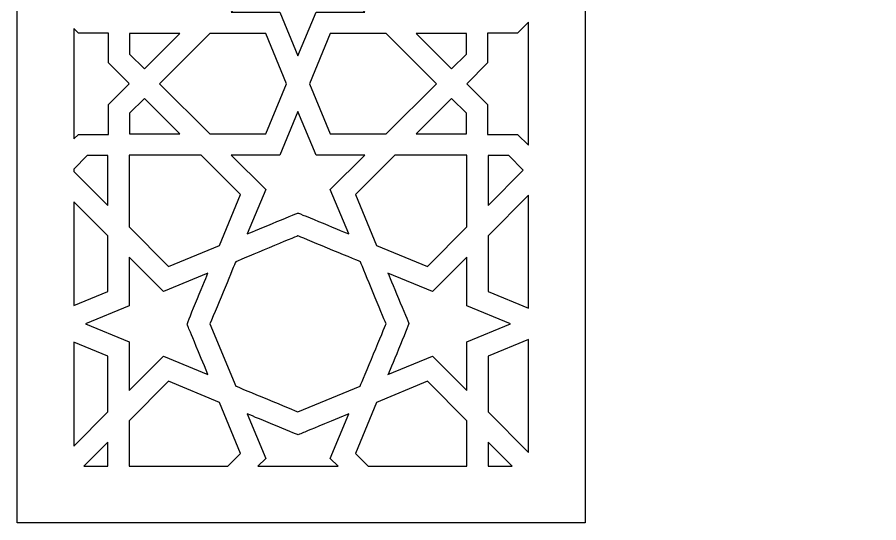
# Model space of a CAD drawing. Header units: millimetres. Extents: x -71 to 71, y -100 to 100.
# Drawn here: x -71.44 to -35.71, y -99.84 to -78.86 of the extents above; entities that cross this region are included whole.
import ezdxf

# ---------------------------------------------------------------- set-up
doc = ezdxf.new("R2010")
doc.units = ezdxf.units.MM
doc.header["$MEASUREMENT"] = 0
doc.layers.add('layer 1', color=7, linetype='Continuous')

msp = doc.modelspace()

# ---------------------------------------------------------------- linework, layer by layer
at = {"layer": 'layer 1', "color": 250}
for points, knots in [([(71.4703, 100.1536), (71.4703, 100.1536), (-71.4375, 100.1536), (-71.4375, 100.1536), (-71.4375, 100.1536), (-71.4375, 100.1536), (-71.4375, -99.8361), (-71.4375, -99.8361), (-71.4375, -99.8361), (-71.4375, -99.8361), (-47.8871, -99.8361), (-47.8871, -99.8361), (-47.8871, -99.8361), (-47.8871, -99.8361), (-47.8871, 29.4887), (-47.8871, 29.4887), (-47.8871, 29.4887), (-47.8871, 38.6786), (-43.8667, 47.1615), (-36.8563, 52.7622), (-36.8563, 52.7622), (-23.6283, 63.3317), (-10.5375, 62.4029), (0.0166, 75.0503), (0.0166, 75.0503), (10.5703, 62.4029), (23.6608, 63.3317), (36.8893, 52.7622), (36.8893, 52.7622), (43.8993, 47.1615), (47.9199, 38.6789), (47.9199, 29.4887), (47.9199, 29.4887), (47.9199, 29.4887), (47.9199, -99.8361), (47.9199, -99.8361), (47.9199, -99.8361), (47.9199, -99.8361), (71.4703, -99.8361), (71.4703, -99.8361), (71.4703, -99.8361), (71.4703, -99.8361), (71.4703, 100.1536), (71.4703, 100.1536)], [0, 0, 0, 0, 0.0833333, 0.0833333, 0.0833333, 0.0833333, 0.1666667, 0.1666667, 0.1666667, 0.1666667, 0.25, 0.25, 0.25, 0.25, 0.3333333, 0.3333333, 0.3333333, 0.3333333, 0.4166667, 0.4166667, 0.4166667, 0.4166667, 0.5, 0.5, 0.5, 0.5, 0.5833333, 0.5833333, 0.5833333, 0.5833333, 0.6666667, 0.6666667, 0.6666667, 0.6666667, 0.75, 0.75, 0.75, 0.75, 0.8333333, 0.8333333, 0.8333333, 0.8333333, 1, 1, 1, 1]), ([(-59.7849, -76.255), (-59.7849, -76.255), (-57.6898, -75.3854), (-57.6898, -75.3854), (-57.6898, -75.3854), (-57.6898, -75.3854), (-58.4561, -77.233), (-58.4561, -77.233), (-58.4561, -77.233), (-58.4561, -77.233), (-57.0247, -78.6574), (-57.0247, -78.6574), (-57.0247, -78.6574), (-57.0247, -78.6574), (-59.0456, -78.6574), (-59.0456, -78.6574), (-59.0456, -78.6574), (-59.0456, -78.6574), (-59.795, -80.4661), (-59.795, -80.4661), (-59.795, -80.4661), (-59.795, -80.4661), (-60.5434, -78.6574), (-60.5434, -78.6574), (-60.5434, -78.6574), (-60.5434, -78.6574), (-62.5654, -78.6574), (-62.5654, -78.6574), (-62.5654, -78.6574), (-62.5654, -78.6574), (-61.1341, -77.233), (-61.1341, -77.233), (-61.1341, -77.233), (-61.1341, -77.233), (-61.9004, -75.3854), (-61.9004, -75.3854), (-61.9004, -75.3854), (-61.83, -75.4146), (-59.8592, -76.2377), (-59.7849, -76.255)], [0, 0, 0, 0, 0.0909091, 0.0909091, 0.0909091, 0.0909091, 0.1818182, 0.1818182, 0.1818182, 0.1818182, 0.2727273, 0.2727273, 0.2727273, 0.2727273, 0.3636364, 0.3636364, 0.3636364, 0.3636364, 0.4545455, 0.4545455, 0.4545455, 0.4545455, 0.5454545, 0.5454545, 0.5454545, 0.5454545, 0.6363636, 0.6363636, 0.6363636, 0.6363636, 0.7272727, 0.7272727, 0.7272727, 0.7272727, 0.8181818, 0.8181818, 0.8181818, 0.8181818, 1, 1, 1, 1]), ([(-52.798, -81.619), (-52.798, -81.619), (-51.931, -80.7589), (-51.931, -80.7589), (-51.931, -80.7589), (-51.931, -80.7589), (-51.931, -79.5164), (-51.931, -79.5164), (-51.931, -79.5164), (-51.931, -79.5164), (-50.6887, -79.5164), (-50.6887, -79.5164), (-50.6887, -79.5164), (-50.6887, -79.5164), (-50.2387, -79.0631), (-50.2387, -79.0631), (-50.2387, -79.0631), (-50.2387, -79.0631), (-50.2387, -84.1739), (-50.2387, -84.1739), (-50.2387, -84.1739), (-50.2387, -84.1739), (-50.6887, -83.7205), (-50.6887, -83.7205), (-50.6887, -83.7205), (-50.6887, -83.7205), (-51.931, -83.7205), (-51.931, -83.7205), (-51.931, -83.7205), (-51.931, -83.7205), (-51.931, -82.4765), (-51.931, -82.4765), (-51.931, -82.4765), (-51.931, -82.4765), (-52.798, -81.619), (-52.798, -81.619)], [0, 0, 0, 0, 0.1, 0.1, 0.1, 0.1, 0.2, 0.2, 0.2, 0.2, 0.3, 0.3, 0.3, 0.3, 0.4, 0.4, 0.4, 0.4, 0.5, 0.5, 0.5, 0.5, 0.6, 0.6, 0.6, 0.6, 0.7, 0.7, 0.7, 0.7, 0.8, 0.8, 0.8, 0.8, 1, 1, 1, 1]), ([(-66.8143, -81.595), (-66.8143, -81.595), (-66.8167, -81.5961), (-66.8167, -81.5961), (-66.8167, -81.5961), (-66.8167, -81.5961), (-66.7924, -81.6203), (-66.7924, -81.6203), (-66.7924, -81.6203), (-66.7924, -81.6203), (-67.6581, -82.4765), (-67.6581, -82.4765), (-67.6581, -82.4765), (-67.6581, -82.4765), (-67.6581, -83.7205), (-67.6581, -83.7205), (-67.6581, -83.7205), (-67.6581, -83.7205), (-68.9004, -83.7205), (-68.9004, -83.7205), (-68.9004, -83.7205), (-68.9004, -83.7205), (-69.0857, -83.9071), (-69.0857, -83.9071), (-69.0857, -83.9071), (-69.0857, -83.9071), (-69.0857, -79.3298), (-69.0857, -79.3298), (-69.0857, -79.3298), (-69.0857, -79.3298), (-68.9004, -79.5164), (-68.9004, -79.5164), (-68.9004, -79.5164), (-68.9004, -79.5164), (-67.6581, -79.5164), (-67.6581, -79.5164), (-67.6581, -79.5164), (-67.6581, -79.5164), (-67.6581, -80.7589), (-67.6581, -80.7589), (-67.6581, -80.7589), (-67.6581, -80.7589), (-66.8143, -81.595), (-66.8143, -81.595)], [0, 0, 0, 0, 0.0833333, 0.0833333, 0.0833333, 0.0833333, 0.1666667, 0.1666667, 0.1666667, 0.1666667, 0.25, 0.25, 0.25, 0.25, 0.3333333, 0.3333333, 0.3333333, 0.3333333, 0.4166667, 0.4166667, 0.4166667, 0.4166667, 0.5, 0.5, 0.5, 0.5, 0.5833333, 0.5833333, 0.5833333, 0.5833333, 0.6666667, 0.6666667, 0.6666667, 0.6666667, 0.75, 0.75, 0.75, 0.75, 0.8333333, 0.8333333, 0.8333333, 0.8333333, 1, 1, 1, 1]), ([(-64.7007, -79.5383), (-64.7007, -79.5383), (-66.1659, -80.9973), (-66.1659, -80.9973), (-66.1659, -80.9973), (-66.1659, -80.9973), (-66.777, -80.3913), (-66.777, -80.3913), (-66.777, -80.3913), (-66.777, -80.3913), (-66.777, -79.5383), (-66.777, -79.5383), (-66.777, -79.5383), (-66.777, -79.5383), (-64.7007, -79.5383), (-64.7007, -79.5383)], [0, 0, 0, 0, 0.2, 0.2, 0.2, 0.2, 0.4, 0.4, 0.4, 0.4, 0.6, 0.6, 0.6, 0.6, 1, 1, 1, 1]), ([(-61.1334, -79.5383), (-61.1334, -79.5383), (-60.2719, -81.6179), (-60.2719, -81.6179), (-60.2719, -81.6179), (-60.2719, -81.6179), (-61.1334, -83.6976), (-61.1334, -83.6976), (-61.1334, -83.6976), (-61.1334, -83.6976), (-63.4509, -83.6976), (-63.4509, -83.6976), (-63.4509, -83.6976), (-63.4509, -83.6976), (-65.5409, -81.6179), (-65.5409, -81.6179), (-65.5409, -81.6179), (-65.5409, -81.6179), (-63.4509, -79.5383), (-63.4509, -79.5383), (-63.4509, -79.5383), (-63.4509, -79.5383), (-61.1334, -79.5383), (-61.1334, -79.5383)], [0, 0, 0, 0, 0.1428571, 0.1428571, 0.1428571, 0.1428571, 0.2857143, 0.2857143, 0.2857143, 0.2857143, 0.4285714, 0.4285714, 0.4285714, 0.4285714, 0.5714286, 0.5714286, 0.5714286, 0.5714286, 0.7142857, 0.7142857, 0.7142857, 0.7142857, 1, 1, 1, 1]), ([(-58.4568, -83.6976), (-58.4568, -83.6976), (-59.3171, -81.6179), (-59.3171, -81.6179), (-59.3171, -81.6179), (-59.3171, -81.6179), (-58.4568, -79.5383), (-58.4568, -79.5383), (-58.4568, -79.5383), (-58.4568, -79.5383), (-56.1394, -79.5383), (-56.1394, -79.5383), (-56.1394, -79.5383), (-56.1394, -79.5383), (-54.0494, -81.6179), (-54.0494, -81.6179), (-54.0494, -81.6179), (-54.0494, -81.6179), (-56.1394, -83.6976), (-56.1394, -83.6976), (-56.1394, -83.6976), (-56.1394, -83.6976), (-58.4568, -83.6976), (-58.4568, -83.6976)], [0, 0, 0, 0, 0.1428571, 0.1428571, 0.1428571, 0.1428571, 0.2857143, 0.2857143, 0.2857143, 0.2857143, 0.4285714, 0.4285714, 0.4285714, 0.4285714, 0.5714286, 0.5714286, 0.5714286, 0.5714286, 0.7142857, 0.7142857, 0.7142857, 0.7142857, 1, 1, 1, 1]), ([(-52.8132, -79.5383), (-52.8132, -79.5383), (-52.8132, -80.3913), (-52.8132, -80.3913), (-52.8132, -80.3913), (-52.8132, -80.3913), (-53.4232, -80.9971), (-53.4232, -80.9971), (-53.4232, -80.9971), (-53.4232, -80.9971), (-54.8893, -79.5383), (-54.8893, -79.5383), (-54.8893, -79.5383), (-54.8893, -79.5383), (-52.8132, -79.5383), (-52.8132, -79.5383)], [0, 0, 0, 0, 0.2, 0.2, 0.2, 0.2, 0.4, 0.4, 0.4, 0.4, 0.6, 0.6, 0.6, 0.6, 1, 1, 1, 1]), ([(-66.777, -83.6976), (-66.777, -83.6976), (-66.777, -82.8445), (-66.777, -82.8445), (-66.777, -82.8445), (-66.777, -82.8445), (-66.1659, -82.2384), (-66.1659, -82.2384), (-66.1659, -82.2384), (-66.1659, -82.2384), (-64.7007, -83.6976), (-64.7007, -83.6976), (-64.7007, -83.6976), (-64.7007, -83.6976), (-66.777, -83.6976), (-66.777, -83.6976)], [0, 0, 0, 0, 0.2, 0.2, 0.2, 0.2, 0.4, 0.4, 0.4, 0.4, 0.6, 0.6, 0.6, 0.6, 1, 1, 1, 1]), ([(-52.8132, -83.6976), (-52.8132, -83.6976), (-54.8893, -83.6976), (-54.8893, -83.6976), (-54.8893, -83.6976), (-54.8893, -83.6976), (-53.4232, -82.2384), (-53.4232, -82.2384), (-53.4232, -82.2384), (-53.4232, -82.2384), (-52.8132, -82.8442), (-52.8132, -82.8442), (-52.8132, -82.8442), (-52.8132, -82.8442), (-52.8132, -83.6976), (-52.8132, -83.6976)], [0, 0, 0, 0, 0.2, 0.2, 0.2, 0.2, 0.4, 0.4, 0.4, 0.4, 0.6, 0.6, 0.6, 0.6, 1, 1, 1, 1]), ([(-60.5434, -84.5796), (-60.5434, -84.5796), (-59.795, -82.7698), (-59.795, -82.7698), (-59.795, -82.7698), (-59.795, -82.7698), (-59.0456, -84.5796), (-59.0456, -84.5796), (-59.0456, -84.5796), (-59.0456, -84.5796), (-57.0247, -84.5796), (-57.0247, -84.5796), (-57.0247, -84.5796), (-57.0247, -84.5796), (-58.4561, -86.0043), (-58.4561, -86.0043), (-58.4561, -86.0043), (-58.4561, -86.0043), (-57.6901, -87.8501), (-57.6901, -87.8501), (-57.6901, -87.8501), (-57.769, -87.8177), (-59.7251, -86.9986), (-59.8093, -86.9837), (-59.8093, -86.9837), (-59.89, -87.0178), (-61.8195, -87.817), (-61.9004, -87.8505), (-61.9004, -87.8505), (-61.9004, -87.8505), (-61.1341, -86.0043), (-61.1341, -86.0043), (-61.1341, -86.0043), (-61.1341, -86.0043), (-62.5654, -84.5796), (-62.5654, -84.5796), (-62.5654, -84.5796), (-62.5654, -84.5796), (-60.5434, -84.5796), (-60.5434, -84.5796)], [0, 0, 0, 0, 0.0909091, 0.0909091, 0.0909091, 0.0909091, 0.1818182, 0.1818182, 0.1818182, 0.1818182, 0.2727273, 0.2727273, 0.2727273, 0.2727273, 0.3636364, 0.3636364, 0.3636364, 0.3636364, 0.4545455, 0.4545455, 0.4545455, 0.4545455, 0.5454545, 0.5454545, 0.5454545, 0.5454545, 0.6363636, 0.6363636, 0.6363636, 0.6363636, 0.7272727, 0.7272727, 0.7272727, 0.7272727, 0.8181818, 0.8181818, 0.8181818, 0.8181818, 1, 1, 1, 1]), ([(-67.6797, -84.6013), (-67.6797, -84.6013), (-67.6797, -86.6775), (-67.6797, -86.6775), (-67.6797, -86.6775), (-67.6797, -86.6775), (-69.0857, -85.265), (-69.0857, -85.265), (-69.0857, -85.265), (-69.0857, -85.265), (-69.0857, -85.1587), (-69.0857, -85.1587), (-69.0857, -85.1587), (-69.0857, -85.1587), (-68.5338, -84.6013), (-68.5338, -84.6013), (-68.5338, -84.6013), (-68.5338, -84.6013), (-67.6797, -84.6013), (-67.6797, -84.6013)], [0, 0, 0, 0, 0.1666667, 0.1666667, 0.1666667, 0.1666667, 0.3333333, 0.3333333, 0.3333333, 0.3333333, 0.5, 0.5, 0.5, 0.5, 0.6666667, 0.6666667, 0.6666667, 0.6666667, 1, 1, 1, 1]), ([(-63.0524, -88.327), (-63.0524, -88.327), (-65.1666, -89.2044), (-65.1666, -89.2044), (-65.1666, -89.2044), (-65.1666, -89.2044), (-66.7988, -87.564), (-66.7988, -87.564), (-66.7988, -87.564), (-66.7988, -87.564), (-66.7988, -84.5796), (-66.7988, -84.5796), (-66.7988, -84.5796), (-66.7988, -84.5796), (-63.8142, -84.5796), (-63.8142, -84.5796), (-63.8142, -84.5796), (-63.8142, -84.5796), (-62.174, -86.2114), (-62.174, -86.2114), (-62.174, -86.2114), (-62.174, -86.2114), (-63.0524, -88.327), (-63.0524, -88.327)], [0, 0, 0, 0, 0.1428571, 0.1428571, 0.1428571, 0.1428571, 0.2857143, 0.2857143, 0.2857143, 0.2857143, 0.4285714, 0.4285714, 0.4285714, 0.4285714, 0.5714286, 0.5714286, 0.5714286, 0.5714286, 0.7142857, 0.7142857, 0.7142857, 0.7142857, 1, 1, 1, 1]), ([(-56.5391, -88.3274), (-56.5391, -88.3274), (-57.415, -86.2119), (-57.415, -86.2119), (-57.415, -86.2119), (-57.415, -86.2119), (-55.7749, -84.5796), (-55.7749, -84.5796), (-55.7749, -84.5796), (-55.7749, -84.5796), (-52.7902, -84.5796), (-52.7902, -84.5796), (-52.7902, -84.5796), (-52.7902, -84.5796), (-52.7902, -87.564), (-52.7902, -87.564), (-52.7902, -87.564), (-52.7902, -87.564), (-54.4236, -89.2044), (-54.4236, -89.2044), (-54.4236, -89.2044), (-54.4236, -89.2044), (-56.5391, -88.3274), (-56.5391, -88.3274)], [0, 0, 0, 0, 0.1428571, 0.1428571, 0.1428571, 0.1428571, 0.2857143, 0.2857143, 0.2857143, 0.2857143, 0.4285714, 0.4285714, 0.4285714, 0.4285714, 0.5714286, 0.5714286, 0.5714286, 0.5714286, 0.7142857, 0.7142857, 0.7142857, 0.7142857, 1, 1, 1, 1]), ([(-51.9092, -86.6775), (-51.9092, -86.6775), (-51.9092, -84.6013), (-51.9092, -84.6013), (-51.9092, -84.6013), (-51.9092, -84.6013), (-51.0563, -84.6013), (-51.0563, -84.6013), (-51.0563, -84.6013), (-51.0563, -84.6013), (-50.4504, -85.2124), (-50.4504, -85.2124), (-50.4504, -85.2124), (-50.4504, -85.2124), (-51.9092, -86.6775), (-51.9092, -86.6775)], [0, 0, 0, 0, 0.2, 0.2, 0.2, 0.2, 0.4, 0.4, 0.4, 0.4, 0.6, 0.6, 0.6, 0.6, 1, 1, 1, 1]), ([(-50.2387, -86.2496), (-50.2387, -86.2496), (-50.2387, -90.9366), (-50.2387, -90.9366), (-50.2387, -90.9366), (-50.2387, -90.9366), (-51.9092, -90.2451), (-51.9092, -90.2451), (-51.9092, -90.2451), (-51.9092, -90.2451), (-51.9092, -87.9274), (-51.9092, -87.9274), (-51.9092, -87.9274), (-51.9092, -87.9274), (-50.2387, -86.2496), (-50.2387, -86.2496)], [0, 0, 0, 0, 0.2, 0.2, 0.2, 0.2, 0.4, 0.4, 0.4, 0.4, 0.6, 0.6, 0.6, 0.6, 1, 1, 1, 1]), ([(-69.0857, -90.8269), (-69.0857, -90.8269), (-69.0857, -86.5151), (-69.0857, -86.5151), (-69.0857, -86.5151), (-69.0857, -86.5151), (-67.6797, -87.9274), (-67.6797, -87.9274), (-67.6797, -87.9274), (-67.6797, -87.9274), (-67.6797, -90.2451), (-67.6797, -90.2451), (-67.6797, -90.2451), (-67.6797, -90.2451), (-69.0857, -90.8269), (-69.0857, -90.8269)], [0, 0, 0, 0, 0.2, 0.2, 0.2, 0.2, 0.4, 0.4, 0.4, 0.4, 0.6, 0.6, 0.6, 0.6, 1, 1, 1, 1]), ([(-62.3783, -89.0029), (-61.9508, -88.8252), (-59.9473, -87.9959), (-59.7971, -87.9309), (-59.7971, -87.9309), (-59.7097, -87.9672), (-57.4783, -88.8923), (-57.2077, -89.0044), (-57.2077, -89.0044), (-57.0577, -89.3862), (-56.3054, -91.2023), (-56.1414, -91.5782), (-56.1414, -91.5782), (-56.2154, -91.7564), (-57.0951, -93.8798), (-57.2149, -94.1641), (-57.2149, -94.1641), (-57.2149, -94.1641), (-59.795, -95.2348), (-59.795, -95.2348), (-59.795, -95.2348), (-59.9143, -95.1851), (-62.1999, -94.2376), (-62.3755, -94.1645), (-62.3755, -94.1645), (-62.3755, -94.1645), (-63.4456, -91.5832), (-63.4456, -91.5832), (-63.4456, -91.5832), (-63.1158, -90.7863), (-62.4564, -89.2012), (-62.3783, -89.0029)], [0, 0, 0, 0, 0.1111111, 0.1111111, 0.1111111, 0.1111111, 0.2222222, 0.2222222, 0.2222222, 0.2222222, 0.3333333, 0.3333333, 0.3333333, 0.3333333, 0.4444444, 0.4444444, 0.4444444, 0.4444444, 0.5555556, 0.5555556, 0.5555556, 0.5555556, 0.6666667, 0.6666667, 0.6666667, 0.6666667, 0.7777778, 0.7777778, 0.7777778, 0.7777778, 1, 1, 1, 1]), ([(-68.6076, -91.5832), (-68.6076, -91.5832), (-66.7988, -90.8339), (-66.7988, -90.8339), (-66.7988, -90.8339), (-66.7988, -90.8339), (-66.7988, -88.8129), (-66.7988, -88.8129), (-66.7988, -88.8129), (-66.7988, -88.8129), (-65.3743, -90.2444), (-65.3743, -90.2444), (-65.3743, -90.2444), (-65.3743, -90.2444), (-63.5269, -89.4782), (-63.5269, -89.4782), (-63.5269, -89.4782), (-63.5595, -89.5569), (-64.3807, -91.5144), (-64.3941, -91.5992), (-64.3941, -91.5992), (-64.3327, -91.7444), (-64.3739, -91.646), (-63.5269, -93.6885), (-63.5269, -93.6885), (-63.5269, -93.6885), (-65.3743, -92.9224), (-65.3743, -92.9224), (-65.3743, -92.9224), (-65.3743, -92.9224), (-66.7988, -94.3536), (-66.7988, -94.3536), (-66.7988, -94.3536), (-66.7988, -94.3536), (-66.7988, -92.3326), (-66.7988, -92.3326), (-66.7988, -92.3326), (-66.7988, -92.3326), (-68.6076, -91.5832), (-68.6076, -91.5832)], [0, 0, 0, 0, 0.0909091, 0.0909091, 0.0909091, 0.0909091, 0.1818182, 0.1818182, 0.1818182, 0.1818182, 0.2727273, 0.2727273, 0.2727273, 0.2727273, 0.3636364, 0.3636364, 0.3636364, 0.3636364, 0.4545455, 0.4545455, 0.4545455, 0.4545455, 0.5454545, 0.5454545, 0.5454545, 0.5454545, 0.6363636, 0.6363636, 0.6363636, 0.6363636, 0.7272727, 0.7272727, 0.7272727, 0.7272727, 0.8181818, 0.8181818, 0.8181818, 0.8181818, 1, 1, 1, 1]), ([(-55.1957, -91.5691), (-55.2363, -91.4728), (-56.0199, -89.5805), (-56.0623, -89.4782), (-56.0623, -89.4782), (-56.0623, -89.4782), (-54.2148, -90.2444), (-54.2148, -90.2444), (-54.2148, -90.2444), (-54.2148, -90.2444), (-52.7902, -88.8129), (-52.7902, -88.8129), (-52.7902, -88.8129), (-52.7902, -88.8129), (-52.7902, -90.8339), (-52.7902, -90.8339), (-52.7902, -90.8339), (-52.7902, -90.8339), (-50.9814, -91.5832), (-50.9814, -91.5832), (-50.9814, -91.5832), (-50.9814, -91.5832), (-52.7902, -92.3326), (-52.7902, -92.3326), (-52.7902, -92.3326), (-52.7902, -92.3326), (-52.7902, -94.3536), (-52.7902, -94.3536), (-52.7902, -94.3536), (-52.7902, -94.3536), (-54.2148, -92.9224), (-54.2148, -92.9224), (-54.2148, -92.9224), (-54.2148, -92.9224), (-56.0623, -93.6885), (-56.0623, -93.6885), (-56.0623, -93.6885), (-56.0305, -93.6117), (-55.21, -91.651), (-55.1957, -91.5691)], [0, 0, 0, 0, 0.0909091, 0.0909091, 0.0909091, 0.0909091, 0.1818182, 0.1818182, 0.1818182, 0.1818182, 0.2727273, 0.2727273, 0.2727273, 0.2727273, 0.3636364, 0.3636364, 0.3636364, 0.3636364, 0.4545455, 0.4545455, 0.4545455, 0.4545455, 0.5454545, 0.5454545, 0.5454545, 0.5454545, 0.6363636, 0.6363636, 0.6363636, 0.6363636, 0.7272727, 0.7272727, 0.7272727, 0.7272727, 0.8181818, 0.8181818, 0.8181818, 0.8181818, 1, 1, 1, 1]), ([(-69.0857, -96.6523), (-69.0857, -96.6523), (-69.0857, -92.3396), (-69.0857, -92.3396), (-69.0857, -92.3396), (-69.0857, -92.3396), (-67.6797, -92.9212), (-67.6797, -92.9212), (-67.6797, -92.9212), (-67.6797, -92.9212), (-67.6797, -95.2391), (-67.6797, -95.2391), (-67.6797, -95.2391), (-67.6797, -95.2391), (-69.0857, -96.6523), (-69.0857, -96.6523)], [0, 0, 0, 0, 0.2, 0.2, 0.2, 0.2, 0.4, 0.4, 0.4, 0.4, 0.6, 0.6, 0.6, 0.6, 1, 1, 1, 1]), ([(-50.2387, -92.2299), (-50.2387, -92.2299), (-50.2387, -96.9169), (-50.2387, -96.9169), (-50.2387, -96.9169), (-50.2387, -96.9169), (-51.9092, -95.2391), (-51.9092, -95.2391), (-51.9092, -95.2391), (-51.9092, -95.2391), (-51.9092, -92.9212), (-51.9092, -92.9212), (-51.9092, -92.9212), (-51.9092, -92.9212), (-50.2387, -92.2299), (-50.2387, -92.2299)], [0, 0, 0, 0, 0.2, 0.2, 0.2, 0.2, 0.4, 0.4, 0.4, 0.4, 0.6, 0.6, 0.6, 0.6, 1, 1, 1, 1]), ([(-66.7988, -95.6023), (-66.7988, -95.6023), (-65.1666, -93.9624), (-65.1666, -93.9624), (-65.1666, -93.9624), (-65.1666, -93.9624), (-63.0514, -94.8397), (-63.0514, -94.8397), (-63.0514, -94.8397), (-63.0514, -94.8397), (-62.174, -96.9549), (-62.174, -96.9549), (-62.174, -96.9549), (-62.174, -96.9549), (-62.7058, -97.4845), (-62.7058, -97.4845), (-62.7058, -97.4845), (-62.7058, -97.4845), (-66.7988, -97.4845), (-66.7988, -97.4845), (-66.7988, -97.4845), (-66.7988, -97.4845), (-66.7988, -95.6023), (-66.7988, -95.6023)], [0, 0, 0, 0, 0.1428571, 0.1428571, 0.1428571, 0.1428571, 0.2857143, 0.2857143, 0.2857143, 0.2857143, 0.4285714, 0.4285714, 0.4285714, 0.4285714, 0.5714286, 0.5714286, 0.5714286, 0.5714286, 0.7142857, 0.7142857, 0.7142857, 0.7142857, 1, 1, 1, 1]), ([(-56.5373, -94.8389), (-56.5373, -94.8389), (-54.4236, -93.9624), (-54.4236, -93.9624), (-54.4236, -93.9624), (-54.4236, -93.9624), (-52.7902, -95.6023), (-52.7902, -95.6023), (-52.7902, -95.6023), (-52.7902, -95.6023), (-52.7902, -97.4845), (-52.7902, -97.4845), (-52.7902, -97.4845), (-52.7902, -97.4845), (-56.8832, -97.4845), (-56.8832, -97.4845), (-56.8832, -97.4845), (-56.8832, -97.4845), (-57.415, -96.9549), (-57.415, -96.9549), (-57.415, -96.9549), (-57.415, -96.9549), (-56.5373, -94.8389), (-56.5373, -94.8389)], [0, 0, 0, 0, 0.1428571, 0.1428571, 0.1428571, 0.1428571, 0.2857143, 0.2857143, 0.2857143, 0.2857143, 0.4285714, 0.4285714, 0.4285714, 0.4285714, 0.5714286, 0.5714286, 0.5714286, 0.5714286, 0.7142857, 0.7142857, 0.7142857, 0.7142857, 1, 1, 1, 1]), ([(-59.7851, -96.1844), (-59.4136, -96.0296), (-59.9737, -96.2628), (-57.6901, -95.3163), (-57.6901, -95.3163), (-57.6901, -95.3163), (-58.4562, -97.1624), (-58.4562, -97.1624), (-58.4562, -97.1624), (-58.4562, -97.1624), (-58.1323, -97.4845), (-58.1323, -97.4845), (-58.1323, -97.4845), (-58.1323, -97.4845), (-61.4573, -97.4845), (-61.4573, -97.4845), (-61.4573, -97.4845), (-61.4573, -97.4845), (-61.1341, -97.1624), (-61.1341, -97.1624), (-61.1341, -97.1624), (-61.1341, -97.1624), (-61.9004, -95.3163), (-61.9004, -95.3163), (-61.9004, -95.3163), (-61.829, -95.3456), (-59.8605, -96.1668), (-59.7851, -96.1844)], [0, 0, 0, 0, 0.125, 0.125, 0.125, 0.125, 0.25, 0.25, 0.25, 0.25, 0.375, 0.375, 0.375, 0.375, 0.5, 0.5, 0.5, 0.5, 0.625, 0.625, 0.625, 0.625, 0.75, 0.75, 0.75, 0.75, 1, 1, 1, 1]), ([(-67.6797, -96.489), (-67.6797, -96.489), (-67.6797, -97.4845), (-67.6797, -97.4845), (-67.6797, -97.4845), (-67.6797, -97.4845), (-68.6716, -97.4845), (-68.6716, -97.4845), (-68.6716, -97.4845), (-68.6716, -97.4845), (-67.6797, -96.489), (-67.6797, -96.489)], [0, 0, 0, 0, 0.25, 0.25, 0.25, 0.25, 0.5, 0.5, 0.5, 0.5, 1, 1, 1, 1]), ([(-50.9184, -97.4845), (-50.9184, -97.4845), (-51.9092, -97.4845), (-51.9092, -97.4845), (-51.9092, -97.4845), (-51.9092, -97.4845), (-51.9092, -96.489), (-51.9092, -96.489), (-51.9092, -96.489), (-51.9092, -96.489), (-50.9184, -97.4845), (-50.9184, -97.4845)], [0, 0, 0, 0, 0.25, 0.25, 0.25, 0.25, 0.5, 0.5, 0.5, 0.5, 1, 1, 1, 1])]:
    msp.add_open_spline(points, degree=3, knots=knots, dxfattribs=at)

doc.saveas('drawing.dxf')
